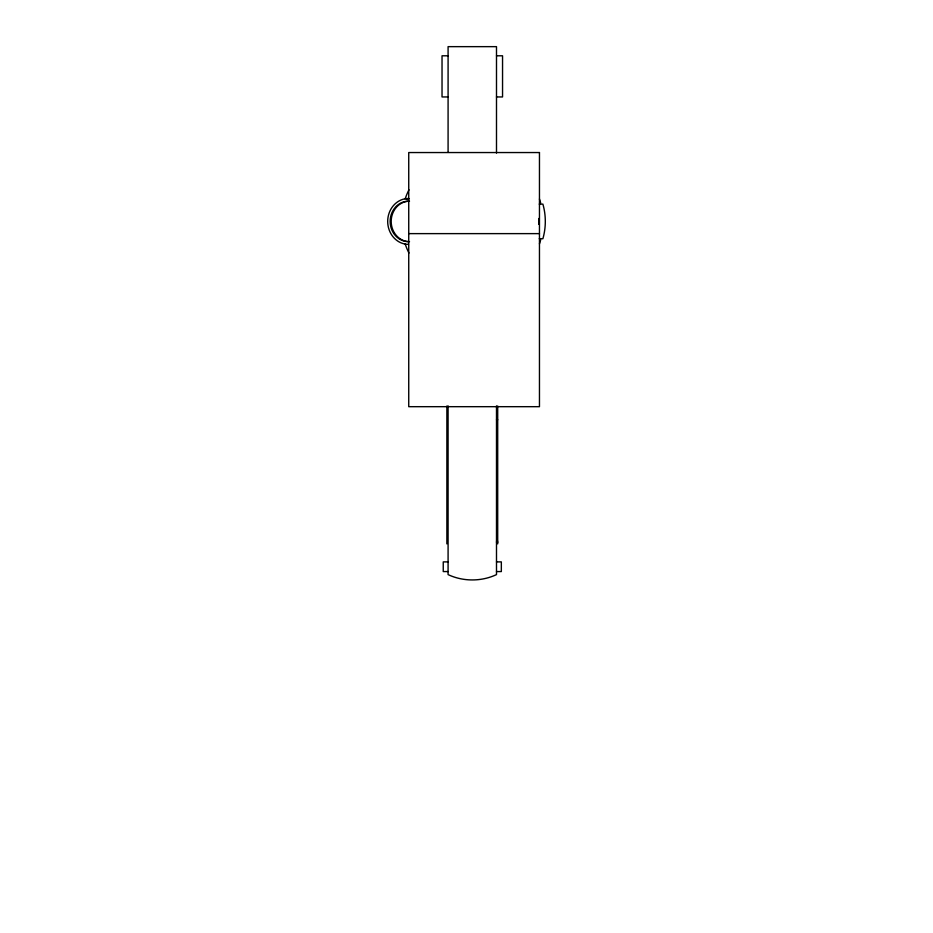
<?xml version="1.0" encoding="UTF-8"?>
<svg xmlns="http://www.w3.org/2000/svg" width="933" height="933" viewBox="0 0 933 933"><rect width="100%" height="100%" fill="white"/><g stroke="black" fill="none" stroke-linecap="round" stroke-linejoin="round"><path stroke-width="1.4" d="M538.738 224.305L538.738 218.544M448.085 55.793L442.032 55.793L442.032 96.95L448.085 96.95M496.496 55.793L502.549 55.793L502.549 96.95L496.496 96.95M539.262 204.129L542.889 204.129A63.001 63.001 0 0 1 542.889 238.72L539.262 238.72M408.736 233.623L539.461 233.623M496.496 419.757L497.697 419.757M496.496 541.268L497.697 541.268M496.496 542.551L497.697 542.551M448.085 561.888L443.245 561.888L443.245 571.567L448.085 571.567M496.496 561.888L501.336 561.888L501.336 571.567L496.496 571.567M497.697 406.007L497.697 543.881M496.496 153.082L496.496 46.65L448.085 46.65L448.085 152.044M496.496 405.855L496.496 574.611C481.381 581.714 463.2 581.714 448.085 574.611L448.085 405.855M446.872 406.007L446.872 543.881M539.052 218.52A66.826 66.826 0 0 1 539.052 224.317M540.685 239.746A70.803 70.803 0 0 1 539.461 243.828M408.957 253.076A70.803 70.803 0 0 1 405.12 243.828M405.12 199.021A70.803 70.803 0 0 1 408.957 189.772M539.461 199.021A70.803 70.803 0 0 1 540.685 203.091M406.695 199.254A22.952 20.783 -90 0 1 409.354 198.659M408.479 244.376A22.952 20.783 -90 0 1 387.696 221.424A22.952 20.783 -90 0 1 408.479 198.472M408.479 241.659A20.234 18.322 90 0 1 390.146 221.424A20.234 18.322 90 0 1 408.479 201.178M409.505 241.659A20.234 18.322 90 0 1 391.184 221.424A20.234 18.322 90 0 1 409.505 201.178M539.461 152.546L408.736 152.546L408.736 406.683L539.461 406.683L539.461 152.546"/></g></svg>
